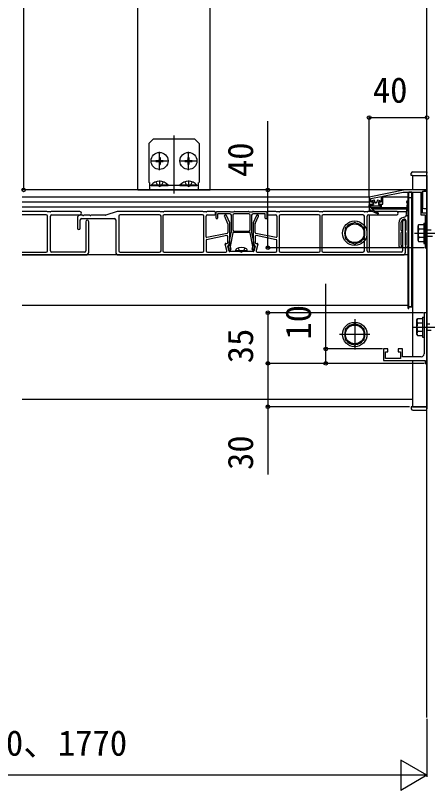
# Model space of a CAD drawing. Units: millimetres, scale not verified. Extents: x -1050 to 1050, y -1571 to 1561.
# Drawn here: x -62 to 223, y 397 to 933 of the extents above; entities that cross this region are included whole.
import ezdxf
from ezdxf.enums import TextEntityAlignment as Align

# ---------------------------------------------------------------- set-up
doc = ezdxf.new("R2010")
doc.units = ezdxf.units.MM
doc.header["$LTSCALE"] = 8
for name, color, linetype in [('0-2_YKK_11', 7, 'Continuous'), ('0-4_YKK_12', 2, 'Continuous'), ('0-5_YKK_13', 4, 'Continuous'), ('0-6_YKK_D', 6, 'Continuous'), ('0-8_YSS_K', 3, 'Continuous')]:
    doc.layers.add(name, color=color, linetype=linetype)
doc.styles.add('ＭＳ ゴシック', font='')
doc.styles.get('ＭＳ ゴシック').set_extended_font_data('MS Gothic')

msp = doc.modelspace()

# ---------------------------------------------------------------- linework, layer by layer
at = {"layer": '0-2_YKK_11'}
msp.add_lwpolyline([(207.5, 812.2), (182.5, 807.2), (182.5, 802.2), (185.2, 802.2), (185.2, 803.7), (183.7, 803.7), (183.7, 806.216), (190.7, 807.616), (190.7, 803.7), (189.2, 803.7), (189.2, 802.2), (191.9, 802.2), (191.9, 807.856), (206.119, 810.7), (218.3, 810.7), (218.3, 795), (221.3, 795), (221.3, 782.658), (221.42, 782.475), (221.42, 781.925), (221.3, 781.742), (221.3, 772.2), (222.5, 772.2), (222.5, 796.2), (219.5, 796.2), (219.5, 811.2), (222.5, 811.2), (222.5, 812.2)], close=True, dxfattribs=at)
for points in [[(222.5, 692.2), (222.5, 727.2), (220.5, 727.2), (220.5, 717.658), (220.62, 717.475), (220.62, 716.925), (220.5, 716.742), (220.5, 698.7)], [(218.5, 696.7), (205.5, 696.7), (205.5, 702.2), (202.5, 702.2), (202.5, 700.2), (204.2, 700.2), (204.2, 695.5), (193.8, 695.5), (193.8, 700.2), (195.5, 700.2), (195.5, 702.2), (192.5, 702.2), (192.5, 694.2), (221.3, 694.2), (221.3, 692.2), (222.5, 692.2)]]:
    msp.add_lwpolyline(points, dxfattribs=at)
msp.add_arc((218.5, 698.7), 2, 270.00001, 359.99999, dxfattribs=at)
at = {"layer": '0-4_YKK_12'}
for p, q in [((22.5, 812.2), (22.5, 1342.2)), ((72.5, 812.2), (72.5, 1342.2)), ((47.5, 849.7), (47.5, 809.7)), ((212.5, 822.2), (222.5, 822.2)), ((212.5, 822.2), (212.5, 812.198)), ((212.5, 812.2), (-57.5, 812.2)), ((22.5, 812.2), (72.5, 812.2)), ((212.5, 812.2), (212.5, 812.198)), ((212.5, 812.2), (212.5, 812.198)), ((212.5, 810.7), (212.5, 696.7)), ((212.5, 810.7), (212.5, 696.7)), ((182.628, 807.2), (-57.5, 807.2)), ((209.5, 807.2), (191.9, 807.2)), ((209.5, 732.2), (209.5, 807.2)), ((212.5, 807.2), (212, 807.2)), ((182.5, 803.7), (-57.5, 803.7)), ((182.5, 800.2), (-57.5, 800.2)), ((182.5, 803.7), (182.5, 797.2)), ((182.5, 799.082), (182.61, 799.082)), ((183.7, 799.9), (190.277, 799.9)), ((184.324, 799.082), (208.419, 799.082)), ((190.9, 799.9), (208.505, 799.9)), ((182.5, 795), (182.5, 769)), ((208.189, 796.9), (202.321, 796.9)), ((209.5, 767.2), (-57.5, 767.2)), ((209.5, 732.2), (-57.5, 732.2)), ((172.5, 722.7), (172.5, 701.7)), ((183, 712.2), (162, 712.2)), ((212.5, 694.2), (212.5, 667.2)), ((212.5, 694.2), (212.5, 662.2)), ((212.5, 667.2), (-57.5, 667.2))]:
    msp.add_line(p, q, dxfattribs=at)
msp.add_lwpolyline([(222.5, 822.2), (222.5, 662.2), (212.5, 662.2)], dxfattribs=at)
at = {"layer": '0-5_YKK_13'}
for p, q in [((33, 847.2), (30, 844.2)), ((62, 847.2), (33, 847.2)), ((65, 844.2), (62, 847.2)), ((30, 844.2), (30, 817.2)), ((65, 844.2), (65, 817.2)), ((37.5, 825.9), (37.5, 838.5)), ((57.5, 825.9), (57.5, 838.5)), ((31.2, 832.2), (43.8, 832.2)), ((35, 832.55), (35, 831.85)), ((35, 832.55), (36.65, 832.55)), ((35, 831.85), (36.65, 831.85)), ((37.15, 834.7), (37.85, 834.7)), ((37.15, 834.7), (37.15, 833.05)), ((37.15, 831.35), (37.15, 829.7)), ((37.85, 834.7), (37.85, 833.05)), ((37.85, 831.35), (37.85, 829.7)), ((38.35, 832.55), (40, 832.55)), ((38.35, 831.85), (40, 831.85)), ((40, 832.55), (40, 831.85)), ((51.2, 832.2), (63.8, 832.2)), ((55, 832.55), (55, 831.85)), ((55, 832.55), (56.65, 832.55)), ((55, 831.85), (56.65, 831.85)), ((57.15, 834.7), (57.85, 834.7)), ((57.15, 834.7), (57.15, 833.05)), ((57.15, 831.35), (57.15, 829.7)), ((57.85, 834.7), (57.85, 833.05)), ((57.85, 831.35), (57.85, 829.7)), ((58.35, 832.55), (60, 832.55)), ((58.35, 831.85), (60, 831.85)), ((60, 832.55), (60, 831.85)), ((37.15, 829.7), (37.85, 829.7)), ((57.15, 829.7), (57.85, 829.7)), ((211.502, 822.2), (211.597, 823.761)), ((212.5, 822.2), (211.502, 822.2)), ((212.5, 822.2), (222.502, 822.2)), ((222.502, 822.2), (222.502, 823.761)), ((30.5, 817.2), (30, 817.2)), ((30.5, 817.2), (30.5, 812.2)), ((64.5, 815.2), (30.5, 815.2)), ((31.6, 815.448), (31.6, 815.2)), ((43.4, 815.448), (31.6, 815.448)), ((31.6, 815.2), (43.4, 815.2)), ((35, 817.783), (36.355, 815.065)), ((37.5, 814.456), (36.355, 815.065)), ((37.5, 818.7), (37.5, 815.2)), ((37.5, 814.456), (38.645, 815.065)), ((40, 817.783), (38.645, 815.065)), ((43.4, 815.448), (43.4, 815.2)), ((51.6, 815.448), (51.6, 815.2)), ((63.4, 815.448), (51.6, 815.448)), ((51.6, 815.2), (63.4, 815.2)), ((55, 817.783), (56.355, 815.065)), ((57.5, 814.456), (56.355, 815.065)), ((57.5, 818.7), (57.5, 815.2)), ((57.5, 814.456), (58.645, 815.065)), ((60, 817.783), (58.645, 815.065)), ((63.4, 815.448), (63.4, 815.2)), ((64.5, 812.2), (64.5, 817.2)), ((64.5, 812.2), (30.5, 812.2)), ((209.5, 730.2), (209.5, 810.7)), ((209.5, 810.7), (210, 810.7)), ((210, 731.2), (210, 810.7)), ((212, 810.7), (210, 810.7)), ((210, 730.2), (210, 810.7)), ((212, 731.2), (212, 810.7)), ((219.5, 810.4), (219.5, 800)), ((221.7, 811.2), (220.3, 811.2)), ((222.5, 800), (222.5, 810.4)), ((185.82, 805.157), (184.385, 804.562)), ((186.64, 803.407), (186.225, 804.957)), ((187.759, 803.407), (188.175, 804.957)), ((190.015, 804.562), (188.579, 805.157)), ((209.5, 806.7), (210, 806.7)), ((212, 806.7), (210, 806.7)), ((182.5, 800.984), (182.5, 799.315)), ((182.8, 802.184), (185.5, 802.184)), ((183.7, 799.684), (183.7, 800.984)), ((185.5, 803.984), (184.5, 803.984)), ((185.5, 803.984), (185.5, 802.184)), ((187.47, 803.184), (186.93, 803.184)), ((189.9, 803.984), (188.9, 803.984)), ((188.9, 803.984), (188.9, 802.184)), ((188.9, 802.184), (190.6, 802.184)), ((190.1, 800.984), (190.304, 799.736)), ((190.9, 801.884), (190.9, 799.784)), ((208.832, 803.014), (207.852, 793.688)), ((209.5, 773.389), (209.5, 803.789)), ((220.3, 799.2), (221.7, 799.2)), ((-40.573, 797.2), (-57.5, 797.2)), ((-41, 795), (-57.5, 795)), ((-40.07, 797.071), (-40.43, 797.179)), ((-40, 770), (-40, 794)), ((-38.073, 797.05), (-39.927, 797.05)), ((-38, 770), (-38, 794)), ((-37.57, 797.179), (-37.93, 797.071)), ((-17.6, 797.2), (-37.427, 797.2)), ((-37, 795), (-17.6, 795)), ((-15.853, 794.7), (-17.334, 794.7)), ((-10.853, 794.7), (-14.814, 794.7)), ((0.09, 794.7), (-9.814, 794.7)), ((8.093, 797.177), (0.239, 794.723)), ((37.593, 797.2), (8.243, 797.2)), ((9.366, 794), (9.366, 770)), ((37.566, 795), (10.366, 795)), ((38.096, 797.071), (37.737, 797.179)), ((40.093, 797.05), (38.24, 797.05)), ((38.566, 770), (38.566, 794)), ((39.766, 794), (39.766, 770)), ((40.596, 797.179), (40.237, 797.071)), ((67.343, 797.2), (40.74, 797.2)), ((67.166, 795), (40.766, 795)), ((67.846, 797.071), (67.487, 797.179)), ((69.843, 797.05), (67.99, 797.05)), ((68.166, 770), (68.166, 794)), ((69.666, 779.81), (69.666, 794)), ((70.346, 797.179), (69.987, 797.071)), ((75.666, 797.2), (70.49, 797.2)), ((70.666, 795), (75.666, 795)), ((76.166, 795.5), (76.166, 796.7)), ((76.666, 792.7), (76.666, 796.7)), ((77.166, 797.2), (86.093, 797.2)), ((77.666, 795.4), (77.666, 792.7)), ((86.166, 795.7), (77.966, 795.7)), ((82.34, 793.993), (84.621, 788.974)), ((83.344, 794.7), (82.795, 794.7)), ((86.121, 789.299), (83.8, 794.407)), ((86.237, 797.179), (86.596, 797.071)), ((86.74, 797.05), (88.593, 797.05)), ((87.166, 782.73), (87.166, 794.7)), ((88.166, 794.7), (88.166, 784.7)), ((88.737, 797.071), (89.096, 797.179)), ((89.24, 797.2), (99.093, 797.2)), ((99.237, 797.179), (99.596, 797.071)), ((99.74, 797.05), (101.593, 797.05)), ((100.166, 784.7), (100.166, 794.7)), ((101.166, 794.7), (101.166, 782.73)), ((101.737, 797.071), (102.096, 797.179)), ((110.366, 795.7), (102.166, 795.7)), ((104.533, 794.407), (102.211, 789.288)), ((102.24, 797.2), (111.166, 797.2)), ((103.711, 788.963), (105.993, 793.993)), ((105.538, 794.7), (104.989, 794.7)), ((110.666, 792.7), (110.666, 795.4)), ((111.666, 796.7), (111.666, 792.7)), ((112.166, 796.7), (112.166, 795.5)), ((117.843, 797.2), (112.666, 797.2)), ((112.666, 795), (117.666, 795)), ((118.346, 797.071), (117.987, 797.179)), ((120.343, 797.05), (118.49, 797.05)), ((118.666, 794), (118.666, 779.81)), ((120.166, 794), (120.166, 770)), ((120.846, 797.179), (120.487, 797.071)), ((147.593, 797.2), (120.99, 797.2)), ((147.566, 795), (121.166, 795)), ((148.096, 797.071), (147.737, 797.179)), ((150.093, 797.05), (148.24, 797.05)), ((148.566, 770), (148.566, 794)), ((149.766, 794), (149.766, 770)), ((150.596, 797.179), (150.237, 797.071)), ((178.593, 797.2), (150.74, 797.2)), ((178.166, 795), (150.766, 795)), ((179.096, 797.071), (178.737, 797.179)), ((179.166, 770), (179.166, 794)), ((181.093, 797.05), (179.24, 797.05)), ((181.166, 770), (181.166, 794)), ((181.596, 797.179), (181.237, 797.071)), ((185.138, 797.2), (181.74, 797.2)), ((182.166, 795), (201.566, 795)), ((201.566, 797.2), (186.894, 797.2)), ((205.965, 793.183), (207.852, 793.688)), ((207.925, 794.389), (209.5, 794.389)), ((-19.334, 792.7), (-19.334, 785.7)), ((-17.334, 785.7), (-17.334, 791.5)), ((-16.334, 792.5), (6.166, 792.5)), ((-13.5, 790.2), (-13.5, 770)), ((-11.5, 769.2), (-11.5, 790.2)), ((7.166, 791.5), (7.166, 769.2)), ((84.666, 788.767), (84.666, 782.61)), ((86.166, 774), (86.166, 789.092)), ((102.166, 789.081), (102.166, 774)), ((103.666, 782.61), (103.666, 788.757)), ((203, 789.319), (203, 773.389)), ((204.5, 789.319), (204.5, 784.363)), ((205.666, 790.2), (205.666, 770)), ((206.353, 791.734), (206.741, 791.838)), ((207.666, 773.941), (207.666, 790.2)), ((208, 784.363), (208, 790.872)), ((220.3, 789.2), (220.3, 775.2)), ((220.3, 789.2), (221.3, 789.2)), ((221.3, 789.2), (221.3, 775.2)), ((89.166, 783.7), (99.166, 783.7)), ((216.3, 787.2), (216.733, 787.95)), ((216.3, 777.2), (216.3, 787.2)), ((220.3, 787.95), (216.731, 787.95)), ((220.3, 785.087), (216.747, 785.087)), ((220.3, 787.95), (220.3, 776.45)), ((222.5, 784.45), (225.3, 784.45)), ((84.068, 780.551), (70.068, 777.751)), ((84.264, 782.12), (70.264, 779.32)), ((84.666, 775.7), (84.666, 780.06)), ((85.403, 773.883), (87.16, 782.671)), ((88.138, 782.459), (86.246, 772.998)), ((99.901, 782.7), (88.432, 782.7)), ((102.087, 772.998), (100.195, 782.459)), ((101.172, 782.671), (102.93, 773.883)), ((103.666, 780.06), (103.666, 775.7)), ((118.068, 779.32), (104.068, 782.12)), ((118.264, 777.751), (104.264, 780.551)), ((204.5, 782.414), (204.5, 774.363)), ((208, 774.363), (208, 782.414)), ((213.8, 782.2), (312.8, 782.2)), ((220.3, 779.313), (216.747, 779.313)), ((226.3, 779.95), (222.5, 779.95)), ((69.666, 777.26), (69.666, 770)), ((83.95, 770.232), (82.914, 774.584)), ((83.4, 775.2), (84.166, 775.2)), ((85.575, 769.884), (84.754, 773.331)), ((85.046, 773.7), (85.866, 773.7)), ((85.786, 770.862), (85.08, 773.311)), ((86.252, 772.856), (86.747, 771.138)), ((101.586, 771.138), (102.081, 772.856)), ((102.466, 773.7), (103.286, 773.7)), ((103.253, 773.311), (102.547, 770.862)), ((103.578, 773.331), (102.758, 769.884)), ((104.166, 775.2), (104.932, 775.2)), ((105.419, 774.584), (104.382, 770.232)), ((118.666, 770), (118.666, 777.26)), ((207.666, 769.2), (207.666, 772.836)), ((216.3, 777.2), (216.733, 776.45)), ((216.731, 776.45), (220.3, 776.45)), ((220.3, 775.2), (221.3, 775.2)), ((-57.5, 769), (-41, 769)), ((-57.5, 767.2), (-13.5, 767.2)), ((-14.5, 769), (-37, 769)), ((9.166, 767.2), (205.666, 767.2)), ((10.366, 769), (37.566, 769)), ((40.766, 769), (67.166, 769)), ((70.666, 769), (82.977, 769)), ((93.647, 769.5), (86.061, 769.5)), ((90.166, 770), (90.308, 770.802)), ((98.166, 770), (90.166, 770)), ((90.166, 770), (90.254, 769.5)), ((98.078, 769.5), (90.254, 769.5)), ((102.271, 769.5), (94.686, 769.5)), ((98.166, 770), (98.025, 770.802)), ((98.166, 770), (98.078, 769.5)), ((105.355, 769), (117.666, 769)), ((121.166, 769), (147.566, 769)), ((150.766, 769), (178.166, 769)), ((204.666, 769), (182.166, 769)), ((210, 730.2), (209.5, 730.2)), ((210, 731.2), (212, 731.2)), ((219.5, 724.2), (219.5, 710.2)), ((219.5, 724.2), (220.5, 724.2)), ((220.5, 724.2), (220.5, 710.2)), ((215.5, 722.2), (215.933, 722.95)), ((215.5, 712.2), (215.5, 722.2)), ((219.5, 722.95), (215.931, 722.95)), ((219.5, 720.087), (215.947, 720.087)), ((219.5, 722.95), (219.5, 711.45)), ((222.5, 719.45), (224.5, 719.45)), ((213, 717.2), (312, 717.2)), ((219.5, 714.313), (215.947, 714.313)), ((225.5, 714.95), (222.5, 714.95)), ((215.5, 712.2), (215.933, 711.45)), ((215.931, 711.45), (219.5, 711.45)), ((219.5, 710.2), (220.5, 710.2)), ((211.502, 662.2), (211.597, 660.639)), ((212.5, 662.2), (211.502, 662.2)), ((212.5, 662.2), (222.502, 662.2)), ((222.502, 662.2), (222.502, 660.639))]:
    msp.add_line(p, q, dxfattribs=at)
for points in [[(212.595, 824.7), (222.502, 824.7), (222.502, 823.761)], [(209.5, 810.7), (209.5, 730.2), (210, 730.2)], [(212, 810.7), (212, 731.2), (210, 731.2)], [(190.9, 800.984), (182.5, 800.984), (182.5, 801.884)], [(99.166, 795.7), (94.166, 795.7), (89.166, 795.7)], [(91.866, 771.979), (93.021, 769.663), (94.166, 769.054)], [(96.466, 771.979), (95.311, 769.663), (94.166, 769.054)], [(212.595, 659.7), (222.502, 659.7), (222.502, 660.639)]]:
    msp.add_lwpolyline(points, dxfattribs=at)
for points in [[(172.5, 789.706), (166, 785.953), (166, 778.447), (172.5, 774.694), (179, 778.447), (179, 785.953)], [(172.5, 719.706), (166, 715.953), (166, 708.447), (172.5, 704.694), (179, 708.447), (179, 715.953)]]:
    msp.add_lwpolyline(points, close=True, dxfattribs=at)
for centre, radius in [((37.5, 832.2), 5.9), ((57.5, 832.2), 5.9), ((172.5, 782.2), 8.5), ((172.5, 782.2), 6.5), ((172.5, 712.2), 8.5), ((172.5, 712.2), 6.5)]:
    msp.add_circle(centre, radius, dxfattribs=at)
for centre, radius, start, end in [((36.65, 833.05), 0.5, 270, 0), ((36.65, 831.35), 0.5, 0, 90), ((38.35, 833.05), 0.5, 180, 270), ((38.35, 831.35), 0.5, 90, 180), ((56.65, 833.05), 0.5, 270, 0), ((56.65, 831.35), 0.5, 0, 90), ((58.35, 833.05), 0.5, 180, 270), ((58.35, 831.35), 0.5, 90, 180), ((212.595, 823.7), 1, 90, 176.5), ((37.5, 810.5), 7.7, 39.98312, 140.01688), ((57.5, 810.5), 7.7, 39.98312, 140.01688), ((220.3, 810.4), 0.8, 90, 180), ((221.7, 810.4), 0.8, 0, 90), ((184.5, 804.284), 0.3, 112.52333, 270), ((185.935, 804.88), 0.3, 15, 112.52333), ((188.465, 804.88), 0.3, 67.47667, 165), ((189.9, 804.284), 0.3, 270, 67.47667), ((208.9, 803.789), 0.6, 0, 250.49548), ((182.8, 801.884), 0.3, 90, 180), ((182.8, 799.315), 0.3, 180, 227.23327), ((192.781, 810.106), 15, 227.23327, 253.87973), ((194.422, 810.174), 15, 224.37148, 248.03702), ((186.93, 803.484), 0.3, 195, 270), ((187.47, 803.484), 0.3, 270, 345), ((190.6, 799.784), 0.3, 189.2775, 0), ((190.6, 801.884), 0.3, 0, 90), ((208.633, 803.035), 0.2, 354.00021, 70.49548), ((220.3, 800), 0.8, 180, 270), ((221.7, 800), 0.8, 270, 0), ((-41, 794), 1, 0, 90), ((-40.573, 796.7), 0.5, 73.30076, 90), ((-39.927, 797.55), 0.5, 253.30076, 270), ((-38.073, 797.55), 0.5, 270, 286.69924), ((-37, 794), 1, 90, 180), ((-37.427, 796.7), 0.5, 90, 106.69924), ((-17.334, 792.7), 2, 90, 180), ((-17.6, 796.1), 1.1, 270, 90), ((-15.853, 794.4), 0.3, 30, 90), ((-15.334, 794.7), 0.3, 210, 330), ((-14.814, 794.4), 0.3, 90, 150), ((-10.853, 794.4), 0.3, 30, 90), ((-10.334, 794.7), 0.3, 210, 330), ((-9.814, 794.4), 0.3, 90, 150), ((0.09, 795.2), 0.5, 270, 287.35402), ((8.243, 796.7), 0.5, 90, 107.35402), ((10.366, 794), 1, 90, 180), ((37.566, 794), 1, 0, 90), ((37.593, 796.7), 0.5, 73.30076, 90), ((38.24, 797.55), 0.5, 253.30076, 270), ((40.766, 794), 1, 90, 180), ((40.093, 797.55), 0.5, 270, 286.69924), ((40.74, 796.7), 0.5, 90, 106.69924), ((67.166, 794), 1, 360, 90), ((67.343, 796.7), 0.5, 73.30076, 90), ((67.99, 797.55), 0.5, 253.30076, 270), ((70.666, 794), 1, 90, 180), ((69.843, 797.55), 0.5, 270, 286.69924), ((70.49, 796.7), 0.5, 90, 106.69924), ((75.666, 796.7), 0.5, 0, 90), ((75.666, 795.5), 0.5, 270, 0), ((77.166, 796.7), 0.5, 90, 180), ((77.966, 795.4), 0.3, 90, 180), ((82.795, 794.2), 0.5, 90, 204.44395), ((83.344, 794.2), 0.5, 24.44395, 90), ((86.093, 796.7), 0.5, 73.30076, 90), ((86.166, 794.7), 1, 0, 90), ((86.74, 797.55), 0.5, 253.30076, 270), ((89.166, 794.7), 1, 90, 180), ((88.593, 797.55), 0.5, 270, 286.69924), ((89.24, 796.7), 0.5, 90, 106.69924), ((99.093, 796.7), 0.5, 73.30076, 90), ((99.166, 794.7), 1, 0, 90), ((99.74, 797.55), 0.5, 253.30076, 270), ((102.166, 794.7), 1, 90, 180), ((101.593, 797.55), 0.5, 270, 286.69924), ((102.24, 796.7), 0.5, 90, 106.69924), ((104.989, 794.2), 0.5, 90, 155.5983), ((105.538, 794.2), 0.5, 335.5983, 90), ((110.366, 795.4), 0.3, 360, 90), ((111.166, 796.7), 0.5, 0, 90), ((112.666, 796.7), 0.5, 90, 180), ((112.666, 795.5), 0.5, 180, 270), ((117.666, 794), 1, 0, 90), ((117.843, 796.7), 0.5, 73.30076, 90), ((118.49, 797.55), 0.5, 253.30076, 270), ((121.166, 794), 1, 90, 180), ((120.343, 797.55), 0.5, 270, 286.69924), ((120.99, 796.7), 0.5, 90, 106.69924), ((147.566, 794), 1, 0, 90), ((147.593, 796.7), 0.5, 73.30076, 90), ((148.24, 797.55), 0.5, 253.30076, 270), ((150.766, 794), 1, 90, 180), ((150.093, 797.55), 0.5, 270, 286.69924), ((150.74, 796.7), 0.5, 90, 106.69924), ((178.166, 794), 1, 0, 90), ((178.593, 796.7), 0.5, 73.30076, 90), ((179.24, 797.55), 0.5, 253.30076, 270), ((181.093, 797.55), 0.5, 270, 286.69924), ((182.166, 794), 1, 90, 180), ((181.74, 796.7), 0.5, 90, 106.69924), ((188.7, 795.984), 0.3, 253.87973, 68.03702), ((201.566, 796.1), 1.1, 270, 90), ((-16.334, 791.5), 1, 90, 180), ((-12.5, 790.2), 1, 0, 180), ((6.166, 791.5), 1, 0, 90), ((77.166, 792.7), 0.5, 180, 270), ((77.166, 792.7), 0.5, 270, 0), ((84.166, 788.767), 0.5, 360, 24.44395), ((85.666, 789.092), 0.5, 0, 24.44395), ((102.666, 789.081), 0.5, 155.5983, 180), ((104.166, 788.757), 0.5, 155.5983, 180), ((111.166, 792.7), 0.5, 180, 270), ((111.166, 792.7), 0.5, 270, 0), ((172.5, 782.2), 7.05, 97.21814, 142.78186), ((172.5, 782.2), 7.05, 37.21814, 82.78186), ((207, 789.319), 4, 104.99939, 180), ((207, 789.319), 2.5, 104.9981, 180), ((206.666, 790.2), 1, 0, 180), ((207, 790.872), 1, 0, 105), ((-18.334, 785.7), 1, 180, 0), ((89.166, 784.7), 1, 180, 270), ((99.166, 784.7), 1, 270, 360), ((172.5, 782.2), 7.05, 157.21814, 202.78186), ((172.5, 782.2), 7.05, 337.21814, 22.78186), ((204.7, 784.363), 0.2, 180, 234.31467), ((204, 783.389), 1, 305.68533, 54.31467), ((208.5, 783.389), 1, 125.68533, 234.31467), ((207.8, 784.363), 0.2, 305.68533, 0), ((218.856, 786.53), 2.556, 146.25178, 214.38425), ((225.853, 782.2), 9.553, 162.41205, 197.58795), ((70.166, 779.81), 0.5, 180, 281.30993), ((70.166, 777.26), 0.5, 101.30993, 180), ((84.166, 780.06), 0.5, 0, 101.30993), ((84.166, 782.61), 0.5, 281.30993, 0), ((86.866, 782.73), 0.3, 348.69007, 0), ((88.432, 782.4), 0.3, 90, 168.69007), ((99.901, 782.4), 0.3, 11.30993, 90), ((101.466, 782.73), 0.3, 180, 191.30993), ((104.166, 782.61), 0.5, 180, 258.69007), ((104.166, 780.06), 0.5, 78.69007, 180), ((118.166, 779.81), 0.5, 258.69007, 0), ((118.166, 777.26), 0.5, 0, 78.69007), ((172.5, 782.2), 7.05, 217.21814, 262.78186), ((172.5, 782.2), 7.05, 277.21814, 322.78186), ((204.7, 782.414), 0.2, 125.68533, 180), ((207.8, 782.414), 0.2, 0, 54.31467), ((218.856, 777.87), 2.556, 145.61575, 213.74822), ((83.4, 774.7), 0.5, 90, 193.3925), ((84.166, 775.7), 0.5, 270, 0), ((85.046, 773.4), 0.3, 90, 193.3925), ((85.366, 773.4), 0.3, 114.827, 197.33887), ((85.109, 773.942), 0.3, 296.01796, 348.69007), ((85.866, 774), 0.3, 270, 0), ((86.54, 772.939), 0.3, 168.69007, 196.079), ((94.166, 765.9), 6.5, 57.94412, 122.05588), ((101.793, 772.939), 0.3, 343.921, 11.30993), ((102.466, 774), 0.3, 180, 270), ((103.224, 773.942), 0.3, 191.30993, 243.98204), ((102.966, 773.4), 0.3, 342.66113, 65.173), ((103.286, 773.4), 0.3, 346.6075, 90), ((104.166, 775.7), 0.5, 180, 270), ((104.932, 774.7), 0.5, 346.6075, 90), ((204, 773.389), 1, 180, 54.31467), ((204.7, 774.363), 0.2, 180, 234.31467), ((208.5, 773.389), 1, 125.68533, 0), ((207.8, 774.363), 0.2, 305.68533, 0), ((-41, 770), 1, 270, 0), ((-37, 770), 1, 180, 270), ((-14.5, 770), 1, 270, 0), ((-13.5, 769.2), 2, 270, 0), ((9.166, 769.2), 2, 180, 270), ((10.366, 770), 1, 180, 270), ((37.566, 770), 1, 270, 0), ((40.766, 770), 1, 180, 270), ((67.166, 770), 1, 270, 360), ((70.666, 770), 1, 180, 270), ((82.977, 770), 1, 270, 13.3925), ((86.061, 770), 0.5, 193.3925, 270), ((86.266, 771), 0.5, 196.079, 16.079), ((91.194, 770.646), 0.9, 122.05588, 170), ((93.647, 769.2), 0.3, 30, 90), ((94.166, 769.5), 0.3, 210, 330), ((94.686, 769.2), 0.3, 90, 150), ((97.138, 770.646), 0.9, 10, 57.94412), ((102.066, 771), 0.5, 163.921, 343.921), ((102.271, 770), 0.5, 270, 346.6075), ((105.355, 770), 1, 166.6075, 270), ((117.666, 770), 1, 270, 0), ((121.166, 770), 1, 180, 270), ((147.566, 770), 1, 270, 0), ((150.766, 770), 1, 180, 270), ((178.166, 770), 1, 270, 0), ((182.166, 770), 1, 180, 270), ((204.666, 770), 1, 270, 0), ((205.666, 769.2), 2, 270, 0), ((172.5, 712.2), 7.05, 97.21814, 142.78186), ((172.5, 712.2), 7.05, 37.21814, 82.78186), ((218.056, 721.53), 2.556, 146.25178, 214.38425), ((225.053, 717.2), 9.553, 162.41205, 197.58795), ((172.5, 712.2), 7.05, 157.21814, 202.78186), ((172.5, 712.2), 7.05, 337.21814, 22.78186), ((218.056, 712.87), 2.556, 145.61575, 213.74822), ((172.5, 712.2), 7.05, 217.21814, 262.78186), ((172.5, 712.2), 7.05, 277.21814, 322.78186), ((212.595, 660.7), 1, 183.5, 270)]:
    msp.add_arc(centre, radius, start, end, dxfattribs=at)
at = {"layer": '0-6_YKK_D'}
for p, q in [((-56.5, 1342.2), (-56.5, 812.2)), ((182.5, 807.954), (182.5, 863.2)), ((222.5, 822.2), (222.5, 863.2)), ((182.5, 862.2), (222.5, 862.2)), ((220.6, 772.2), (111.5, 772.2)), ((220, 727.2), (111.5, 727.2)), ((112.5, 727.2), (112.5, 692.2)), ((191.8, 702.2), (151.5, 702.2)), ((220.6, 692.2), (111.5, 692.2)), ((220.6, 692.2), (111.5, 692.2)), ((220.6, 692.2), (151.5, 692.2)), ((210.502, 662.2), (111.5, 662.2)), ((222.5, 446.2), (222.5, 406.2)), ((222.5, 407.2), (204.313, 417.7)), ((204.313, 417.7), (204.313, 396.7)), ((201.5, 407.2), (-356.5, 407.2)), ((222.5, 407.2), (186.127, 407.2)), ((222.5, 407.2), (204.313, 396.7))]:
    msp.add_line(p, q, dxfattribs=at)
for points in [[(112.5, 772.2), (112.5, 812.2), (112.5, 859.755)], [(152.5, 692.2), (152.5, 702.2), (152.5, 747.3)], [(112.5, 692.2), (112.5, 662.2), (112.5, 615.191)]]:
    msp.add_lwpolyline(points, dxfattribs=at)
for centre in [(182.5, 862.2), (222.5, 862.2), (-56.5, 812.2), (112.5, 812.2), (112.5, 772.2), (112.5, 727.2), (152.5, 702.2), (112.5, 692.2), (112.5, 692.2), (152.5, 692.2), (112.5, 662.2)]:
    msp.add_circle(centre, 1.275, dxfattribs=at)
at = {"layer": '0-8_YSS_K'}
msp.add_line((222.5, 447.2), (222.5, 1408.5), dxfattribs=at)

# ---------------------------------------------------------------- texts
at = {"layer": '0-6_YKK_D', "style": 'ＭＳ ゴシック'}
for s, p in [('40', (185.045, 867.2)), ('D＝870、1170、1470、1770', (-272.5, 415.473))]:
    msp.add_text(s, height=17.6, dxfattribs=at).set_placement(p, align=Align.BOTTOM_LEFT)
for s, p in [('40', (107.5, 821.073)), ('10', (147.5, 708.618)), ('35', (107.5, 692.245)), ('30', (107.5, 618.418))]:
    msp.add_text(s, height=17.6, rotation=90, dxfattribs=at).set_placement(p, align=Align.BOTTOM_LEFT)

doc.saveas('drawing.dxf')
